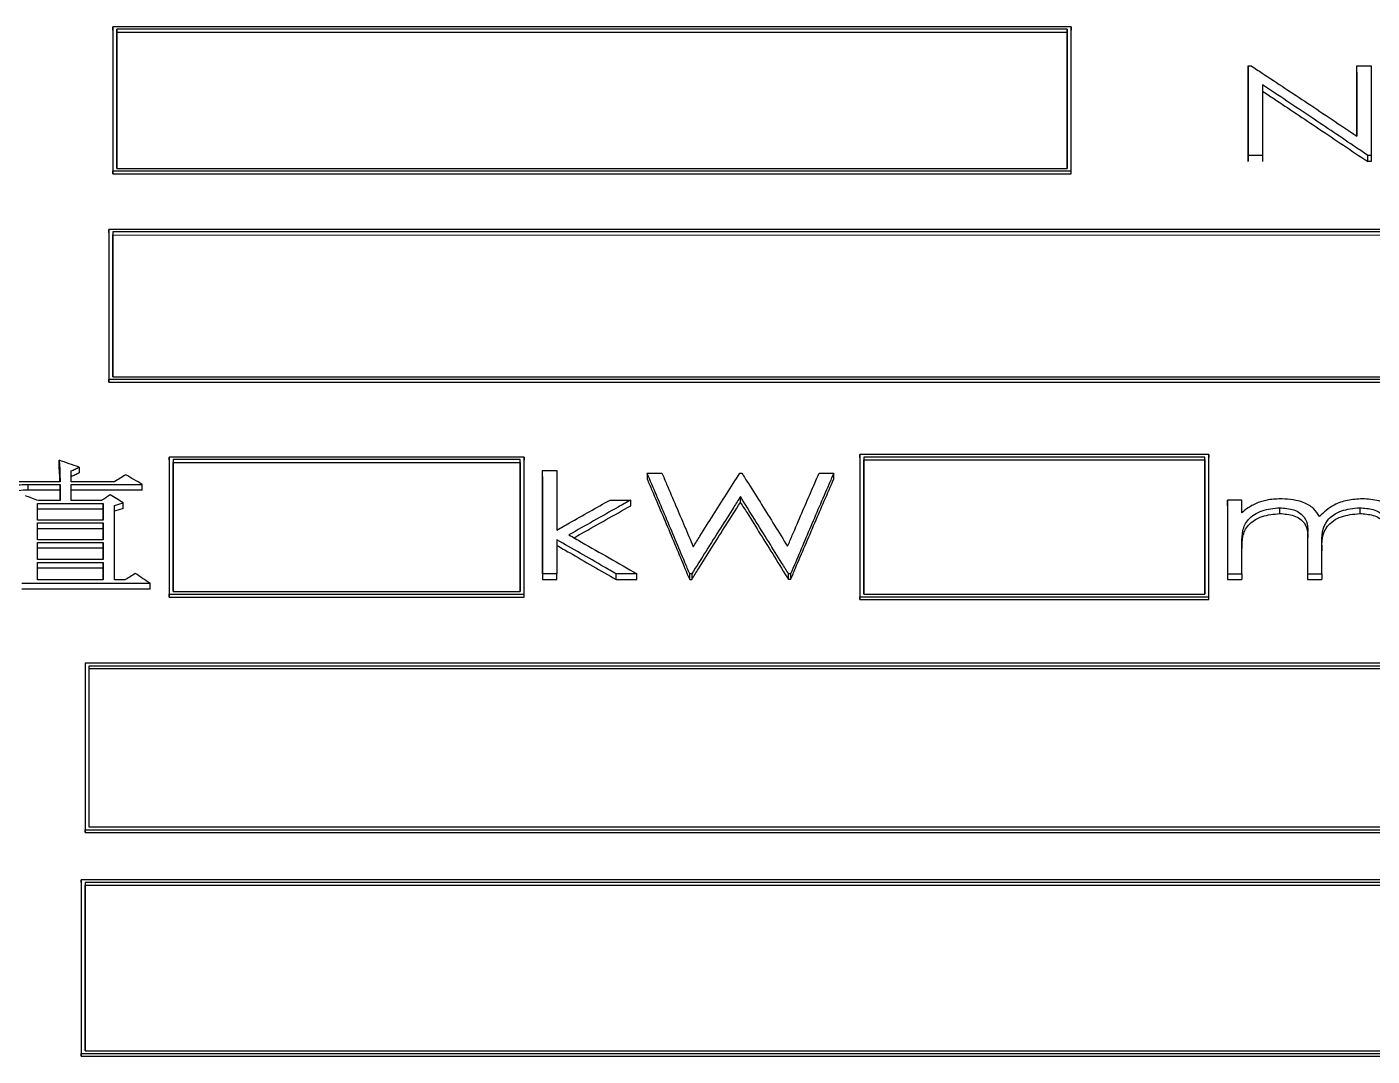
# Model space of a CAD drawing. Header units: millimetres. Extents: x 1953 to 4389, y 564 to 2287.
# Drawn here: x 2479.2 to 2496.02, y 2080.64 to 2093.51 of the extents above; entities that cross this region are included whole.
import ezdxf

# ---------------------------------------------------------------- set-up
doc = ezdxf.new("R2010")
doc.units = ezdxf.units.MM

msp = doc.modelspace()

# ---------------------------------------------------------------- linework, layer by layer
at = {"color": 7, "linetype": 'Continuous', "lineweight": 25}
for p, q in [((2480.276, 2093.471), (2480.276, 2093.511)), ((2492.259, 2093.511), (2480.276, 2093.511)), ((2492.259, 2093.511), (2492.259, 2093.471)), ((2480.276, 2093.471), (2480.276, 2091.673)), ((2492.209, 2093.483), (2480.326, 2093.484)), ((2480.326, 2093.444), (2480.326, 2093.484)), ((2480.326, 2093.444), (2492.209, 2093.443)), ((2492.209, 2093.483), (2492.209, 2093.443)), ((2492.259, 2091.673), (2492.259, 2093.471)), ((2494.469, 2091.904), (2494.469, 2093.025)), ((2494.469, 2093.025), (2494.469, 2092.946)), ((2494.469, 2093.025), (2494.506, 2093.025)), ((2495.828, 2092.145), (2495.828, 2093.025)), ((2495.828, 2093.025), (2496.007, 2093.025)), ((2495.828, 2092.946), (2495.828, 2093.025)), ((2496.007, 2093.025), (2496.007, 2091.904)), ((2494.469, 2092.946), (2494.469, 2091.826)), ((2495.828, 2092.946), (2495.828, 2092.145)), ((2494.648, 2092.787), (2494.648, 2091.904)), ((2494.469, 2091.826), (2494.469, 2091.904)), ((2494.648, 2091.904), (2494.469, 2091.904)), ((2494.648, 2091.904), (2494.648, 2091.826)), ((2495.966, 2091.826), (2495.966, 2091.904)), ((2496.007, 2091.904), (2495.966, 2091.904)), ((2496.007, 2091.826), (2495.966, 2091.826)), ((2496.007, 2091.904), (2496.007, 2091.826)), ((2480.276, 2091.673), (2480.276, 2091.712)), ((2480.276, 2091.712), (2492.259, 2091.712)), ((2480.276, 2091.673), (2492.259, 2091.673)), ((2480.326, 2091.74), (2492.209, 2091.74)), ((2492.259, 2091.673), (2492.259, 2091.712)), ((2480.226, 2090.938), (2480.226, 2090.976)), ((2502.359, 2090.976), (2480.226, 2090.976)), ((2502.309, 2090.947), (2480.276, 2090.947)), ((2480.276, 2090.909), (2502.309, 2090.908)), ((2480.226, 2089.328), (2480.226, 2089.068)), ((2480.276, 2089.135), (2502.309, 2089.135)), ((2480.226, 2089.068), (2480.226, 2089.105)), ((2480.226, 2089.105), (2502.359, 2089.105)), ((2480.226, 2089.068), (2502.359, 2089.068)), ((2480.979, 2088.096), (2480.979, 2088.132)), ((2480.979, 2088.132), (2480.979, 2086.417)), ((2485.42, 2088.132), (2480.979, 2088.132)), ((2485.42, 2086.417), (2485.42, 2088.132)), ((2485.42, 2088.132), (2485.42, 2088.095)), ((2489.616, 2088.126), (2489.616, 2088.163)), ((2489.616, 2088.163), (2489.616, 2086.385)), ((2493.979, 2088.163), (2489.616, 2088.163)), ((2489.616, 2088.126), (2489.616, 2086.349)), ((2493.929, 2088.132), (2489.666, 2088.132)), ((2489.666, 2088.132), (2489.666, 2086.417)), ((2493.929, 2086.417), (2493.929, 2088.132)), ((2493.929, 2088.096), (2493.929, 2088.132)), ((2493.979, 2086.385), (2493.979, 2088.163)), ((2493.979, 2088.163), (2493.979, 2088.126)), ((2493.979, 2086.349), (2493.979, 2088.126)), ((2479.605, 2088.02), (2479.605, 2088.093)), ((2479.757, 2087.824), (2479.757, 2087.958)), ((2479.854, 2088.005), (2479.854, 2087.933)), ((2480.979, 2088.096), (2480.979, 2086.381)), ((2485.37, 2088.101), (2481.029, 2088.101)), ((2481.029, 2088.101), (2481.029, 2086.449)), ((2481.029, 2086.449), (2481.029, 2088.065)), ((2481.029, 2088.065), (2485.37, 2088.065)), ((2485.37, 2086.449), (2485.37, 2088.101)), ((2485.37, 2088.065), (2485.37, 2088.101)), ((2485.37, 2088.065), (2485.37, 2086.449)), ((2485.42, 2086.381), (2485.42, 2088.095)), ((2485.648, 2086.67), (2485.648, 2087.962)), ((2485.648, 2087.89), (2485.648, 2087.962)), ((2485.648, 2087.962), (2485.828, 2087.962)), ((2485.828, 2087.962), (2485.828, 2087.219)), ((2489.666, 2086.417), (2489.666, 2088.096)), ((2489.666, 2088.096), (2493.929, 2088.096)), ((2493.929, 2088.096), (2493.929, 2086.417)), ((2479.616, 2087.824), (2478.913, 2087.824)), ((2479.216, 2087.79), (2479.616, 2087.79)), ((2479.216, 2087.717), (2479.216, 2087.79)), ((2479.616, 2087.79), (2479.616, 2087.587)), ((2479.616, 2087.717), (2479.616, 2087.79)), ((2480.298, 2087.824), (2479.757, 2087.824)), ((2479.757, 2087.79), (2480.644, 2087.79)), ((2479.757, 2087.587), (2479.757, 2087.79)), ((2480.644, 2087.717), (2480.644, 2087.79)), ((2485.648, 2087.89), (2485.648, 2086.599)), ((2486.956, 2087.931), (2486.956, 2087.858)), ((2486.956, 2087.931), (2487.141, 2087.931)), ((2488.115, 2087.931), (2488.141, 2087.931)), ((2489.106, 2087.931), (2489.289, 2087.931)), ((2489.289, 2087.858), (2489.289, 2087.931)), ((2479.616, 2087.717), (2479.216, 2087.717)), ((2479.616, 2087.587), (2479.616, 2087.717)), ((2480.644, 2087.717), (2479.757, 2087.717)), ((2488.123, 2087.565), (2488.123, 2087.637)), ((2479.335, 2087.553), (2480.157, 2087.553)), ((2479.335, 2087.342), (2479.335, 2087.553)), ((2480.157, 2087.481), (2479.335, 2087.481)), ((2479.616, 2087.587), (2479.346, 2087.587)), ((2480.135, 2087.587), (2479.757, 2087.587)), ((2480.157, 2087.553), (2480.157, 2087.342)), ((2480.157, 2087.481), (2480.157, 2087.553)), ((2480.157, 2087.342), (2480.157, 2087.481)), ((2480.298, 2086.595), (2480.298, 2087.526)), ((2480.406, 2087.488), (2480.298, 2087.454)), ((2480.406, 2087.488), (2480.406, 2087.56)), ((2486.493, 2087.594), (2486.751, 2087.594)), ((2486.751, 2087.522), (2486.751, 2087.594)), ((2494.212, 2087.594), (2494.212, 2086.67)), ((2494.212, 2087.522), (2494.212, 2087.594)), ((2494.392, 2087.594), (2494.212, 2087.594)), ((2494.212, 2087.522), (2494.212, 2086.599)), ((2494.392, 2087.435), (2494.392, 2087.594)), ((2494.864, 2087.498), (2494.864, 2087.426)), ((2495.866, 2087.498), (2495.866, 2087.426)), ((2480.157, 2087.342), (2479.335, 2087.342)), ((2479.335, 2087.308), (2480.157, 2087.308)), ((2479.335, 2087.096), (2479.335, 2087.308)), ((2480.157, 2087.308), (2480.157, 2087.096)), ((2480.157, 2087.236), (2480.157, 2087.308)), ((2480.157, 2087.236), (2479.335, 2087.236)), ((2480.157, 2087.096), (2480.157, 2087.236)), ((2495.212, 2087.142), (2495.212, 2086.67)), ((2495.212, 2087.142), (2495.212, 2087.071)), ((2480.157, 2087.096), (2479.335, 2087.096)), ((2479.335, 2087.062), (2480.157, 2087.062)), ((2479.335, 2086.85), (2479.335, 2087.062)), ((2480.157, 2086.991), (2479.335, 2086.991)), ((2480.157, 2087.062), (2480.157, 2086.85)), ((2480.157, 2086.991), (2480.157, 2087.062)), ((2480.157, 2086.85), (2480.157, 2086.991)), ((2485.828, 2087.098), (2485.828, 2086.67)), ((2494.392, 2086.67), (2494.392, 2087.061)), ((2494.392, 2087.061), (2494.392, 2086.99)), ((2495.212, 2087.071), (2495.212, 2086.599)), ((2495.392, 2086.67), (2495.392, 2087.032)), ((2495.392, 2087.032), (2495.392, 2086.96)), ((2480.157, 2086.85), (2479.335, 2086.85)), ((2479.335, 2086.815), (2480.157, 2086.815)), ((2479.335, 2086.595), (2479.335, 2086.815)), ((2480.157, 2086.815), (2480.157, 2086.595)), ((2480.157, 2086.744), (2480.157, 2086.815)), ((2480.157, 2086.744), (2479.335, 2086.744)), ((2480.157, 2086.595), (2480.157, 2086.744)), ((2485.648, 2086.67), (2485.648, 2086.599)), ((2485.828, 2086.67), (2485.648, 2086.67)), ((2485.828, 2086.599), (2485.828, 2086.67)), ((2486.57, 2086.599), (2486.57, 2086.67)), ((2486.828, 2086.67), (2486.57, 2086.67)), ((2486.828, 2086.599), (2486.828, 2086.67)), ((2487.488, 2086.599), (2487.488, 2086.67)), ((2487.514, 2086.67), (2487.488, 2086.67)), ((2487.514, 2086.67), (2487.514, 2086.599)), ((2488.724, 2086.599), (2488.724, 2086.67)), ((2488.75, 2086.67), (2488.724, 2086.67)), ((2488.75, 2086.67), (2488.75, 2086.599)), ((2494.212, 2086.67), (2494.212, 2086.599)), ((2494.212, 2086.67), (2494.392, 2086.67)), ((2494.392, 2086.67), (2494.392, 2086.599)), ((2495.212, 2086.67), (2495.212, 2086.599)), ((2495.212, 2086.67), (2495.392, 2086.67)), ((2495.392, 2086.67), (2495.392, 2086.599)), ((2480.741, 2086.482), (2479.14, 2086.482)), ((2480.157, 2086.595), (2479.335, 2086.595)), ((2480.427, 2086.595), (2480.298, 2086.595)), ((2480.741, 2086.482), (2480.741, 2086.553)), ((2481.029, 2086.449), (2485.37, 2086.449)), ((2485.648, 2086.599), (2485.828, 2086.599)), ((2486.57, 2086.599), (2486.828, 2086.599)), ((2487.488, 2086.599), (2487.514, 2086.599)), ((2488.75, 2086.599), (2488.724, 2086.599)), ((2494.212, 2086.599), (2494.392, 2086.599)), ((2495.212, 2086.599), (2495.392, 2086.599)), ((2480.979, 2086.381), (2480.979, 2086.417)), ((2480.979, 2086.417), (2485.42, 2086.417)), ((2480.979, 2086.381), (2485.42, 2086.381)), ((2485.42, 2086.381), (2485.42, 2086.417)), ((2489.616, 2086.349), (2489.616, 2086.385)), ((2489.616, 2086.385), (2493.979, 2086.385)), ((2489.616, 2086.349), (2493.979, 2086.349)), ((2489.666, 2086.417), (2493.929, 2086.417)), ((2493.979, 2086.349), (2493.979, 2086.385)), ((2479.931, 2085.554), (2479.931, 2085.519)), ((2502.064, 2085.554), (2479.931, 2085.554)), ((2479.981, 2085.521), (2502.014, 2085.521)), ((2479.981, 2085.487), (2502.014, 2085.486)), ((2479.931, 2084.479), (2479.931, 2083.821)), ((2479.931, 2083.726), (2479.931, 2083.437)), ((2479.931, 2083.437), (2479.931, 2083.471)), ((2479.931, 2083.471), (2502.064, 2083.471)), ((2479.931, 2083.437), (2502.064, 2083.437)), ((2502.014, 2083.504), (2479.981, 2083.504)), ((2479.881, 2082.813), (2479.881, 2082.847)), ((2502.014, 2082.847), (2479.881, 2082.847)), ((2501.964, 2082.813), (2479.931, 2082.813)), ((2479.931, 2082.813), (2479.931, 2082.78)), ((2479.931, 2082.78), (2501.964, 2082.78)), ((2479.881, 2080.942), (2479.881, 2080.642)), ((2479.881, 2080.642), (2479.881, 2080.673)), ((2479.881, 2080.673), (2502.014, 2080.673)), ((2479.881, 2080.642), (2502.014, 2080.641)), ((2479.931, 2080.708), (2501.964, 2080.708))]:
    msp.add_line(p, q, dxfattribs=at)
at = {"color": 7, "linetype": 'Continuous', "lineweight": 25, "flags": 128}
for points in [[(2480.298, 2087.526), (2480.352, 2087.543), (2480.406, 2087.56)], [(2479.14, 2086.553), (2479.735, 2086.553), (2480.741, 2086.553)]]:
    msp.add_lwpolyline(points, dxfattribs=at)
at = {"color": 7, "linetype": 'Continuous', "lineweight": 25}
for points, knots in [([(2480.276, 2093.511), (2480.276, 2093.334), (2480.276, 2092.982), (2480.276, 2092.384), (2480.276, 2091.956), (2480.276, 2091.712)], [0, 0, 0, 0, 0.300085, 0.60017, 1, 1, 1, 1]), ([(2492.259, 2091.712), (2492.259, 2091.895), (2492.259, 2092.262), (2492.259, 2092.863), (2492.259, 2093.275), (2492.259, 2093.511)], [0, 0, 0, 0, 0.300085, 0.600171, 1, 1, 1, 1]), ([(2480.326, 2093.484), (2480.326, 2093.307), (2480.326, 2092.954), (2480.326, 2092.374), (2480.326, 2091.966), (2480.326, 2091.74)], [0, 0, 0, 0, 0.30968, 0.61936, 1, 1, 1, 1]), ([(2480.326, 2091.74), (2480.326, 2091.875), (2480.326, 2092.159), (2480.326, 2092.73), (2480.326, 2093.158), (2480.326, 2093.444)], [0, 0, 0, 0, 0.2332649, 0.4889095, 1, 1, 1, 1]), ([(2492.209, 2091.74), (2492.209, 2091.924), (2492.209, 2092.29), (2492.209, 2092.872), (2492.209, 2093.266), (2492.209, 2093.483)], [0, 0, 0, 0, 0.30968, 0.619361, 1, 1, 1, 1]), ([(2492.209, 2093.443), (2492.209, 2093.301), (2492.209, 2093.017), (2492.209, 2092.452), (2492.209, 2092.022), (2492.209, 2091.74)], [0, 0, 0, 0, 0.255678, 0.511356, 1, 1, 1, 1]), ([(2494.506, 2093.025), (2494.553, 2092.994), (2494.789, 2092.839), (2495.23, 2092.547), (2495.623, 2092.283), (2495.828, 2092.145)], [0, 0, 0, 0, 0.107009, 0.535045, 1, 1, 1, 1]), ([(2495.966, 2091.904), (2495.919, 2091.936), (2495.683, 2092.095), (2495.244, 2092.391), (2494.852, 2092.652), (2494.648, 2092.787)], [0, 0, 0, 0, 0.107249, 0.536248, 1, 1, 1, 1]), ([(2494.648, 2092.708), (2494.695, 2092.677), (2494.931, 2092.521), (2495.37, 2092.228), (2495.763, 2091.963), (2495.966, 2091.826)], [0, 0, 0, 0, 0.107324, 0.536623, 1, 1, 1, 1]), ([(2480.226, 2090.976), (2480.226, 2090.792), (2480.226, 2090.424), (2480.226, 2089.802), (2480.226, 2089.358), (2480.226, 2089.105)], [0, 0, 0, 0, 0.300081, 0.600162, 1, 1, 1, 1]), ([(2480.276, 2090.947), (2480.276, 2090.763), (2480.276, 2090.395), (2480.276, 2089.792), (2480.276, 2089.369), (2480.276, 2089.135)], [0, 0, 0, 0, 0.309921, 0.619841, 1, 1, 1, 1]), ([(2480.276, 2089.135), (2480.276, 2089.276), (2480.276, 2089.571), (2480.276, 2090.165), (2480.276, 2090.611), (2480.276, 2090.909)], [0, 0, 0, 0, 0.234587, 0.489783, 1, 1, 1, 1]), ([(2479.605, 2088.093), (2479.607, 2088.068), (2479.611, 2088.018), (2479.615, 2087.929), (2479.616, 2087.864), (2479.616, 2087.824)], [0, 0, 0, 0, 0.276869, 0.553757, 1, 1, 1, 1]), ([(2479.854, 2088.005), (2479.813, 2088.02), (2479.73, 2088.049), (2479.647, 2088.078), (2479.605, 2088.093)], [0, 0, 0, 0, 0.499999, 1, 1, 1, 1]), ([(2479.615, 2087.824), (2479.615, 2087.824), (2479.615, 2087.85), (2479.613, 2087.915), (2479.608, 2087.98), (2479.605, 2088.02)], [0, 0, 0, 0, 0.01134, 0.390566, 1, 1, 1, 1]), ([(2479.757, 2087.958), (2479.773, 2087.966), (2479.805, 2087.982), (2479.838, 2087.998), (2479.854, 2088.005)], [0, 0, 0, 0, 0.500001, 1, 1, 1, 1]), ([(2479, 2087.77), (2479.039, 2087.776), (2479.11, 2087.788), (2479.184, 2087.789), (2479.216, 2087.79)], [0, 0, 0, 0, 0.558835, 1, 1, 1, 1]), ([(2479.854, 2087.933), (2479.838, 2087.925), (2479.805, 2087.909), (2479.773, 2087.893), (2479.757, 2087.886)], [0, 0, 0, 0, 0.5, 1, 1, 1, 1]), ([(2480.438, 2087.911), (2480.415, 2087.897), (2480.368, 2087.867), (2480.321, 2087.838), (2480.298, 2087.824)], [0, 0, 0, 0, 0.499999, 1, 1, 1, 1]), ([(2480.644, 2087.79), (2480.609, 2087.81), (2480.541, 2087.851), (2480.472, 2087.891), (2480.438, 2087.911)], [0, 0, 0, 0, 0.5, 1, 1, 1, 1]), ([(2487.488, 2086.67), (2487.468, 2086.718), (2487.368, 2086.957), (2487.191, 2087.379), (2487.033, 2087.748), (2486.956, 2087.931)], [0, 0, 0, 0, 0.1124832, 0.5624214, 1, 1, 1, 1]), ([(2486.956, 2087.858), (2486.976, 2087.811), (2487.076, 2087.578), (2487.253, 2087.16), (2487.41, 2086.784), (2487.488, 2086.599)], [0, 0, 0, 0, 0.112618, 0.563095, 1, 1, 1, 1]), ([(2487.141, 2087.931), (2487.161, 2087.885), (2487.219, 2087.748), (2487.314, 2087.527), (2487.425, 2087.265), (2487.497, 2087.095), (2487.533, 2087.009)], [0, 0, 0, 0, 0.149662, 0.448988, 0.724491, 1, 1, 1, 1]), ([(2487.533, 2087.009), (2487.561, 2087.054), (2487.644, 2087.186), (2487.782, 2087.407), (2487.949, 2087.669), (2488.059, 2087.844), (2488.115, 2087.931)], [0, 0, 0, 0, 0.1429198, 0.4287597, 0.714377, 1, 1, 1, 1]), ([(2488.141, 2087.931), (2488.168, 2087.887), (2488.251, 2087.756), (2488.387, 2087.539), (2488.55, 2087.277), (2488.658, 2087.103), (2488.712, 2087.016)], [0, 0, 0, 0, 0.1441148, 0.4323449, 0.7161696, 1, 1, 1, 1]), ([(2488.712, 2087.016), (2488.732, 2087.062), (2488.791, 2087.201), (2488.886, 2087.423), (2488.998, 2087.682), (2489.07, 2087.848), (2489.106, 2087.931)], [0, 0, 0, 0, 0.150485, 0.451455, 0.725725, 1, 1, 1, 1]), ([(2489.289, 2087.931), (2489.269, 2087.884), (2489.168, 2087.651), (2488.988, 2087.232), (2488.829, 2086.856), (2488.75, 2086.67)], [0, 0, 0, 0, 0.112359, 0.561802, 1, 1, 1, 1]), ([(2488.75, 2086.599), (2488.77, 2086.647), (2488.871, 2086.886), (2489.051, 2087.307), (2489.211, 2087.676), (2489.289, 2087.858)], [0, 0, 0, 0, 0.112494, 0.562474, 1, 1, 1, 1]), ([(2479.216, 2087.717), (2479.175, 2087.717), (2479.102, 2087.715), (2479.031, 2087.703), (2479, 2087.697)], [0, 0, 0, 0, 0.561085, 1, 1, 1, 1]), ([(2479.346, 2087.587), (2479.319, 2087.597), (2479.265, 2087.617), (2479.21, 2087.638), (2479.183, 2087.648)], [0, 0, 0, 0, 0.5, 1, 1, 1, 1]), ([(2480.244, 2087.661), (2480.225, 2087.649), (2480.189, 2087.624), (2480.153, 2087.599), (2480.135, 2087.587)], [0, 0, 0, 0, 0.499999, 1, 1, 1, 1]), ([(2480.406, 2087.56), (2480.379, 2087.577), (2480.325, 2087.611), (2480.271, 2087.644), (2480.244, 2087.661)], [0, 0, 0, 0, 0.4999992, 1, 1, 1, 1]), ([(2488.123, 2087.637), (2488.095, 2087.593), (2488.011, 2087.462), (2487.868, 2087.235), (2487.693, 2086.957), (2487.573, 2086.766), (2487.514, 2086.67)], [0, 0, 0, 0, 0.13729, 0.411869, 0.705931, 1, 1, 1, 1]), ([(2488.724, 2086.67), (2488.697, 2086.715), (2488.614, 2086.849), (2488.472, 2087.078), (2488.299, 2087.355), (2488.181, 2087.543), (2488.123, 2087.637)], [0, 0, 0, 0, 0.137552, 0.412656, 0.706324, 1, 1, 1, 1]), ([(2485.828, 2087.219), (2485.88, 2087.249), (2486.017, 2087.327), (2486.239, 2087.452), (2486.408, 2087.547), (2486.493, 2087.594)], [0, 0, 0, 0, 0.236113, 0.618056, 1, 1, 1, 1]), ([(2486.751, 2087.594), (2486.698, 2087.565), (2486.543, 2087.478), (2486.286, 2087.333), (2486.081, 2087.217), (2485.979, 2087.159)], [0, 0, 0, 0, 0.203788, 0.601893, 1, 1, 1, 1]), ([(2486.042, 2087.123), (2486.073, 2087.141), (2486.207, 2087.216), (2486.444, 2087.35), (2486.648, 2087.465), (2486.751, 2087.522)], [0, 0, 0, 0, 0.133273, 0.566636, 1, 1, 1, 1]), ([(2487.514, 2086.599), (2487.541, 2086.644), (2487.625, 2086.778), (2487.768, 2087.006), (2487.944, 2087.283), (2488.063, 2087.471), (2488.123, 2087.565)], [0, 0, 0, 0, 0.137439, 0.412318, 0.706156, 1, 1, 1, 1]), ([(2488.123, 2087.565), (2488.15, 2087.521), (2488.233, 2087.389), (2488.375, 2087.163), (2488.548, 2086.885), (2488.665, 2086.695), (2488.724, 2086.599)], [0, 0, 0, 0, 0.137702, 0.413107, 0.70655, 1, 1, 1, 1]), ([(2494.594, 2087.564), (2494.551, 2087.543), (2494.475, 2087.507), (2494.417, 2087.457), (2494.392, 2087.435)], [0, 0, 0, 0, 0.564241, 1, 1, 1, 1]), ([(2494.392, 2087.061), (2494.393, 2087.111), (2494.396, 2087.211), (2494.447, 2087.337), (2494.547, 2087.416), (2494.673, 2087.479), (2494.789, 2087.49), (2494.864, 2087.498)], [0, 0, 0, 0, 0.241257, 0.4833865, 0.613214, 0.7463276, 1, 1, 1, 1]), ([(2494.896, 2087.61), (2494.837, 2087.608), (2494.733, 2087.604), (2494.637, 2087.576), (2494.594, 2087.564)], [0, 0, 0, 0, 0.5624379, 1, 1, 1, 1]), ([(2494.864, 2087.498), (2494.926, 2087.493), (2495.019, 2087.486), (2495.121, 2087.435), (2495.224, 2087.331), (2495.217, 2087.226), (2495.212, 2087.142)], [0, 0, 0, 0, 0.25507, 0.388384, 0.517307, 1, 1, 1, 1]), ([(2495.361, 2087.389), (2495.339, 2087.424), (2495.296, 2087.494), (2495.136, 2087.589), (2494.987, 2087.602), (2494.896, 2087.61)], [0, 0, 0, 0, 0.269907, 0.547967, 1, 1, 1, 1]), ([(2495.897, 2087.61), (2495.834, 2087.606), (2495.71, 2087.598), (2495.51, 2087.528), (2495.417, 2087.441), (2495.361, 2087.389)], [0, 0, 0, 0, 0.288581, 0.57183, 1, 1, 1, 1]), ([(2495.392, 2087.032), (2495.391, 2087.141), (2495.391, 2087.28), (2495.534, 2087.41), (2495.664, 2087.478), (2495.786, 2087.49), (2495.866, 2087.498)], [0, 0, 0, 0, 0.4822, 0.612023, 0.745366, 1, 1, 1, 1]), ([(2495.866, 2087.498), (2495.924, 2087.494), (2496.012, 2087.488), (2496.111, 2087.444), (2496.186, 2087.383), (2496.21, 2087.285), (2496.211, 2087.211), (2496.212, 2087.173)], [0, 0, 0, 0, 0.2547873, 0.3882784, 0.5177155, 0.7588147, 1, 1, 1, 1]), ([(2496.392, 2087.173), (2496.39, 2087.23), (2496.388, 2087.345), (2496.298, 2087.502), (2496.108, 2087.596), (2495.968, 2087.605), (2495.897, 2087.61)], [0, 0, 0, 0, 0.270601, 0.542796, 0.767549, 1, 1, 1, 1]), ([(2494.392, 2086.99), (2494.393, 2087.039), (2494.396, 2087.139), (2494.448, 2087.265), (2494.547, 2087.344), (2494.673, 2087.407), (2494.789, 2087.418), (2494.864, 2087.426)], [0, 0, 0, 0, 0.24113, 0.483163, 0.612992, 0.746152, 1, 1, 1, 1]), ([(2494.864, 2087.426), (2494.926, 2087.421), (2495.019, 2087.414), (2495.121, 2087.363), (2495.224, 2087.26), (2495.217, 2087.154), (2495.212, 2087.071)], [0, 0, 0, 0, 0.25526, 0.388622, 0.517537, 1, 1, 1, 1]), ([(2495.392, 2086.96), (2495.391, 2087.07), (2495.391, 2087.208), (2495.534, 2087.338), (2495.664, 2087.406), (2495.786, 2087.418), (2495.866, 2087.426)], [0, 0, 0, 0, 0.481974, 0.611795, 0.745183, 1, 1, 1, 1]), ([(2495.866, 2087.426), (2495.924, 2087.422), (2496.012, 2087.416), (2496.111, 2087.372), (2496.186, 2087.311), (2496.21, 2087.214), (2496.211, 2087.139), (2496.212, 2087.102)], [0, 0, 0, 0, 0.25497, 0.388514, 0.517951, 0.758942, 1, 1, 1, 1]), ([(2485.979, 2087.159), (2486.031, 2087.129), (2486.199, 2087.033), (2486.482, 2086.87), (2486.712, 2086.737), (2486.828, 2086.67)], [0, 0, 0, 0, 0.184797, 0.592397, 1, 1, 1, 1]), ([(2486.57, 2086.67), (2486.518, 2086.701), (2486.368, 2086.787), (2486.121, 2086.93), (2485.925, 2087.042), (2485.828, 2087.098)], [0, 0, 0, 0, 0.210801, 0.6054, 1, 1, 1, 1]), ([(2485.828, 2087.027), (2485.88, 2086.997), (2486.03, 2086.911), (2486.277, 2086.769), (2486.472, 2086.656), (2486.57, 2086.599)], [0, 0, 0, 0, 0.210912, 0.605455, 1, 1, 1, 1]), ([(2480.557, 2086.677), (2480.536, 2086.664), (2480.492, 2086.636), (2480.449, 2086.608), (2480.427, 2086.595)], [0, 0, 0, 0, 0.499999, 1, 1, 1, 1]), ([(2480.741, 2086.553), (2480.71, 2086.574), (2480.649, 2086.615), (2480.588, 2086.657), (2480.557, 2086.677)], [0, 0, 0, 0, 0.5, 1, 1, 1, 1]), ([(2479.931, 2085.554), (2479.931, 2085.348), (2479.931, 2084.938), (2479.931, 2084.244), (2479.931, 2083.752), (2479.931, 2083.471)], [0, 0, 0, 0, 0.300081, 0.600162, 1, 1, 1, 1]), ([(2479.981, 2083.504), (2479.981, 2083.716), (2479.981, 2084.138), (2479.981, 2084.811), (2479.981, 2085.269), (2479.981, 2085.521)], [0, 0, 0, 0, 0.3099206, 0.6198411, 1, 1, 1, 1]), ([(2479.981, 2083.504), (2479.981, 2083.664), (2479.981, 2083.993), (2479.981, 2084.657), (2479.981, 2085.155), (2479.981, 2085.487)], [0, 0, 0, 0, 0.237543, 0.491754, 1, 1, 1, 1]), ([(2479.881, 2082.847), (2479.881, 2082.632), (2479.881, 2082.203), (2479.881, 2081.479), (2479.881, 2080.966), (2479.881, 2080.673)], [0, 0, 0, 0, 0.300081, 0.600162, 1, 1, 1, 1]), ([(2479.931, 2082.813), (2479.931, 2082.598), (2479.931, 2082.168), (2479.931, 2081.468), (2479.931, 2080.978), (2479.931, 2080.708)], [0, 0, 0, 0, 0.309921, 0.619841, 1, 1, 1, 1]), ([(2479.931, 2080.708), (2479.931, 2080.875), (2479.931, 2081.219), (2479.931, 2081.913), (2479.931, 2082.433), (2479.931, 2082.78)], [0, 0, 0, 0, 0.238721, 0.492538, 1, 1, 1, 1])]:
    msp.add_open_spline(points, degree=3, knots=knots, dxfattribs=at)

doc.saveas('drawing.dxf')
